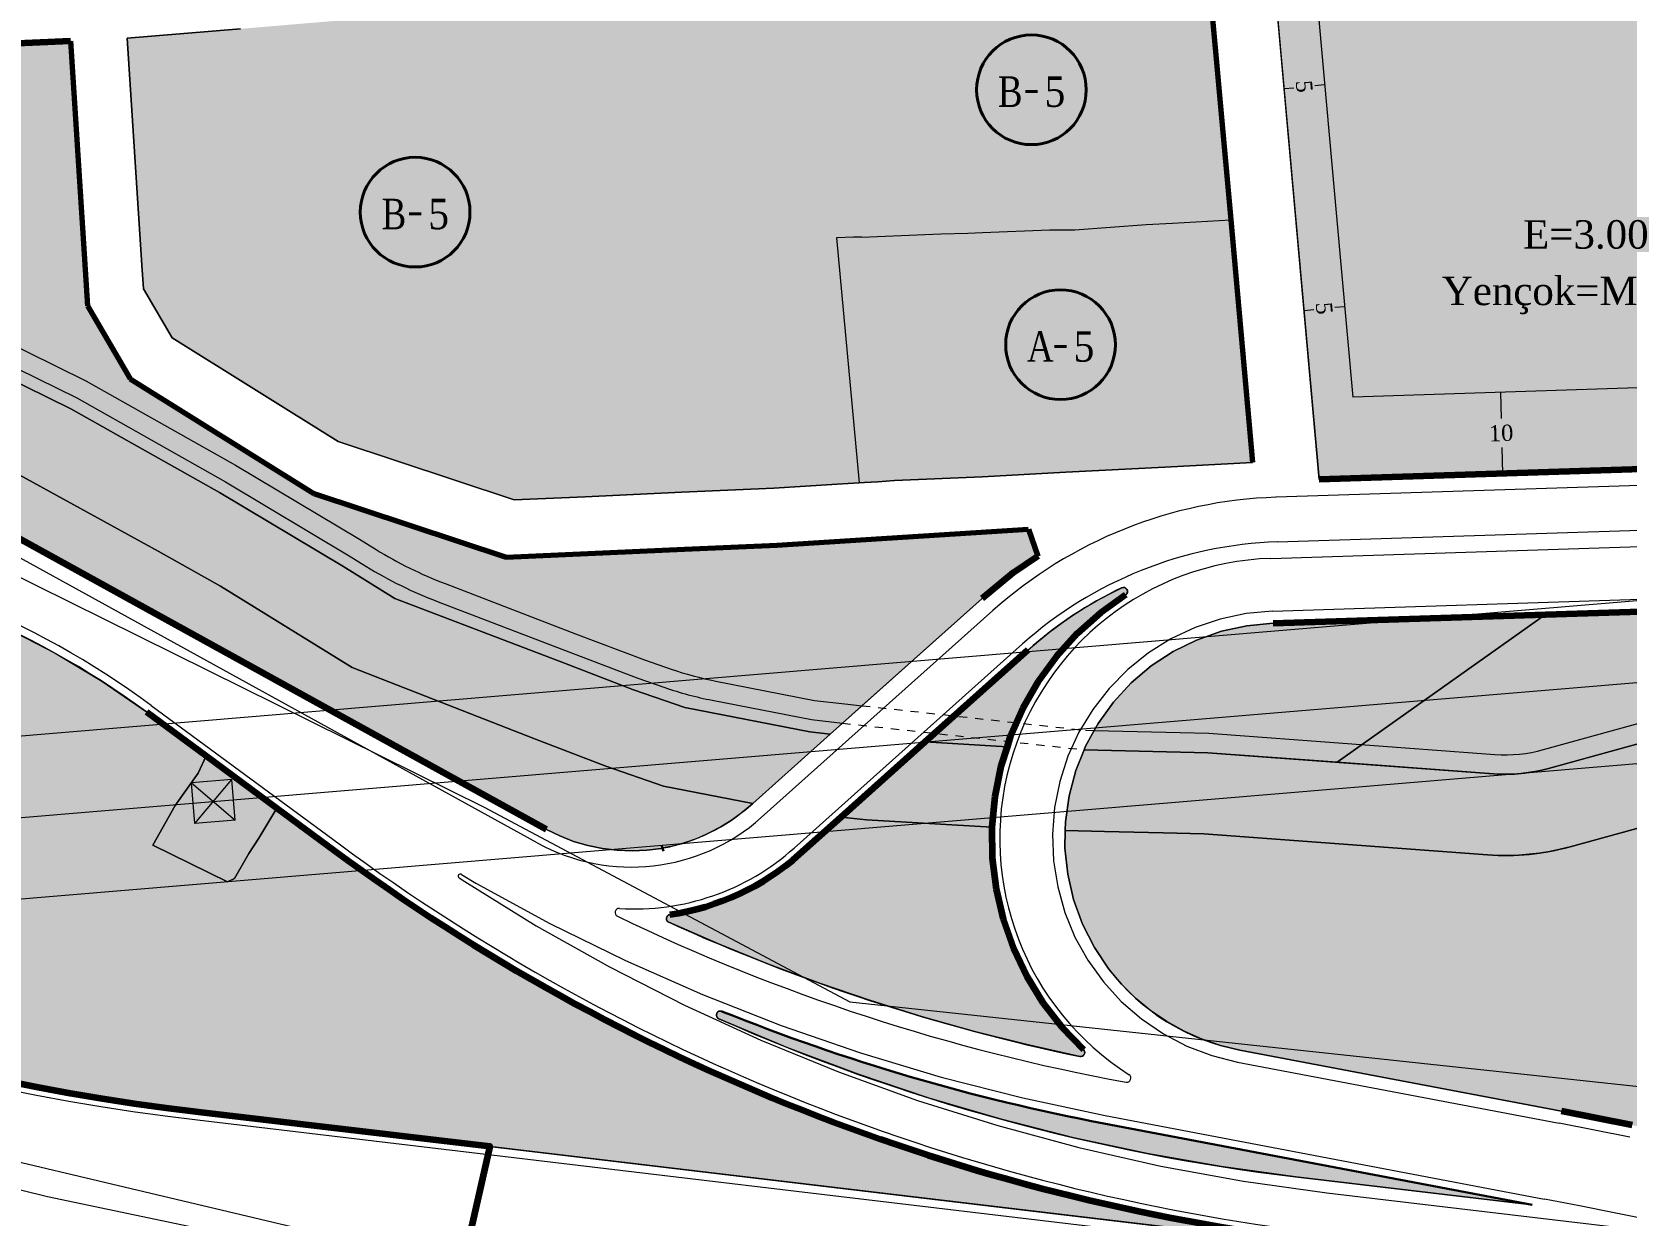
# Model space of a CAD drawing. Header units: metres. Extents: x 575880 to 576669, y 4390634 to 4391284.
# Drawn here: x 576373.2 to 576569.5, y 4391057.1 to 4391202.7 of the extents above; entities that cross this region are included whole.
import ezdxf

# ---------------------------------------------------------------- set-up
doc = ezdxf.new("R2010")
doc.units = ezdxf.units.M
for name, color, linetype, lineweight in [('B_ADAKENARI', 5, 'Continuous', 0), ('B_BISIKLET', 1, 'Continuous', 0), ('B_HAT_KADEME', 18, 'Continuous', 0), ('HAT_HAVAI', 9, 'Continuous', 0), ('KALDIRIM', 21, 'Continuous', 0), ('PL_KONUT_TICARET', 33, 'Continuous', 0), ('PL_PARK', 97, 'Continuous', 0), ('PL_PASIF_YESIL', 93, 'Continuous', 0), ('PL_SU_YUZEYI', 151, 'Continuous', 0), ('PL_TEKNIK_ALTYAPI', 9, 'Continuous', 0), ('PROJE_ALAN_SINIRI', 30, 'Continuous', 90), ('ROL_CEPHE', 1, 'Continuous', 0), ('SEMBOL', 18, 'Continuous', 0), ('SM_YUKSEKLIK', 18, 'Continuous', 0), ('SNR_MAHALLE', 18, 'Continuous', 0), ('SNR_SAGLIKLASTIRMA', 152, 'Continuous', 0), ('SNR_YAPIYAK', 18, 'Continuous', 0), ('TLFRK_B_DIREK', 6, 'Continuous', 0), ('TLFRK_B_TAMPON', 72, 'Continuous', 0)]:
    doc.layers.add(name, color=color, linetype=linetype, lineweight=lineweight)
doc.styles.get("Standard").update_dxf_attribs({"font": 'times.ttf'})

msp = doc.modelspace()

# ---------------------------------------------------------------- hatches: boundary and pattern name
at = {"layer": 'PL_KONUT_TICARET'}
for points in [[(576602.77, 4391212.59), (576595.16, 4391154.61), (576589.52, 4391149.49), (576531.69, 4391147.61), (576525.46, 4391216.84), (576600.43, 4391224.5)], [(576520.78, 4391179.58), (576523.47, 4391149.69), (576512.66, 4391149.12), (576500.48, 4391148.52), (576490.19, 4391147.93), (576479.39, 4391147.48), (576477.32, 4391147.34), (576475.71, 4391147.25), (576475.03, 4391147.2), (576472.33, 4391147.03), (576464.55, 4391146.54), (576453.22, 4391146.04), (576441.32, 4391145.49), (576432.56, 4391145.11), (576410.92, 4391152.29), (576390.48, 4391165.05), (576386.94, 4391171.08), (576386.75, 4391173.98), (576384.92, 4391201.92), (576398.86, 4391203.08), (576408.73, 4391203.91), (576418.9, 4391204.75), (576433.47, 4391205.97), (576468.14, 4391210.76), (576471.02, 4391211.15), (576473.1, 4391211.5), (576517.5, 4391216.03)]]:
    msp.add_hatch(color=256, dxfattribs=at).paths.add_polyline_path(points)
at = {"layer": 'PL_PARK'}
for points in [[(576380.06, 4391168.97), (576385.31, 4391160.02), (576407.92, 4391145.9), (576431.58, 4391138.06), (576441.64, 4391138.5), (576453.54, 4391139.05), (576464.93, 4391139.55), (576495.88, 4391141.5), (576497.02, 4391138.17), (576494.01, 4391136.12), (576490.17, 4391132.97), (576471.49, 4391116.29), (576468.95, 4391116.57), (576453.57, 4391119.57), (576447.27, 4391121.74), (576438.75, 4391125), (576417.88, 4391132.99), (576411.49, 4391136.93), (576396.29, 4391146.01), (576378.01, 4391156.33), (576349.71, 4391170.22), (576330.75, 4391175.58), (576323.53, 4391176.94), (576317.76, 4391177.71), (576309.48, 4391177.44), (576300.38, 4391175.54), (576288.05, 4391170.64), (576272.06, 4391161.93), (576238.42, 4391166.28), (576237.92, 4391172.49), (576277.73, 4391184.36), (576279.02, 4391184.74), (576287.27, 4391187.19), (576314.95, 4391194.41), (576316.54, 4391194.81), (576318.14, 4391195.19), (576319.75, 4391195.54), (576321.36, 4391195.88), (576322.98, 4391196.18), (576324.6, 4391196.46), (576326.23, 4391196.72), (576327.86, 4391196.95), (576342.35, 4391198.9), (576363.31, 4391200.95), (576377.93, 4391201.61)], [(576321.94, 4391167.07), (576328.45, 4391165.83), (576346.12, 4391160.84), (576369.62, 4391149.31), (576388.76, 4391138.78), (576396.41, 4391134.47), (576412.64, 4391124.47), (576435.18, 4391115.65), (576443.85, 4391112.34), (576450.97, 4391109.89), (576461.94, 4391107.75), (576461.65, 4391107.5), (576460.5, 4391106.54), (576459.28, 4391105.65), (576458, 4391104.86), (576456.67, 4391104.15), (576455.3, 4391103.53), (576453.89, 4391103.01), (576452.44, 4391102.59), (576450.97, 4391102.27), (576450.72, 4391102.22), (576448.9, 4391101.99), (576447.08, 4391101.91), (576445.25, 4391101.98), (576443.44, 4391102.2), (576441.65, 4391102.57), (576439.89, 4391103.08), (576438.19, 4391103.75), (576436.55, 4391104.55), (576436.54, 4391104.55), (576367.93, 4391142.35), (576363.67, 4391144.57), (576359.31, 4391146.58), (576354.86, 4391148.39), (576350.33, 4391149.99), (576345.73, 4391151.38), (576341.07, 4391152.55), (576336.37, 4391153.49), (576331.62, 4391154.22), (576288.95, 4391159.74), (576292.31, 4391161.57), (576303.27, 4391165.93), (576310.67, 4391167.48), (576317.26, 4391167.69)], [(576328.48, 4391139.94), (576330.81, 4391139.71), (576338.13, 4391138.76), (576344.74, 4391137.69), (576351.26, 4391136.21), (576357.68, 4391134.31), (576363.97, 4391132.01), (576370.1, 4391129.32), (576376.05, 4391126.25), (576381.79, 4391122.81), (576387.3, 4391119.01), (576394.64, 4391113.59), (576393.67, 4391111.46), (576390.85, 4391107.49), (576388.09, 4391102.62), (576397.28, 4391098.08), (576398.16, 4391098.49), (576399.9, 4391101.57), (576401.13, 4391103.49), (576403.35, 4391107.17), (576410.42, 4391101.95), (576418.72, 4391096.09), (576427.24, 4391090.55), (576435.98, 4391085.36), (576444.91, 4391080.53), (576454.03, 4391076.05), (576463.33, 4391071.94), (576472.77, 4391068.2), (576482.36, 4391064.83), (576492.08, 4391061.86), (576501.9, 4391059.27), (576511.82, 4391057.07), (576521.83, 4391055.27), (576531.89, 4391053.87), (576561.18, 4391050.39), (576561.23, 4391050.38), (576561.27, 4391050.36), (576561.31, 4391050.33), (576561.35, 4391050.3), (576561.37, 4391050.26), (576561.39, 4391050.21), (576561.4, 4391050.16), (576561.4, 4391050.11), (576561.39, 4391050.06), (576561.37, 4391050.02), (576561.34, 4391049.98), (576561.3, 4391049.95), (576561.26, 4391049.92), (576561.22, 4391049.9), (576561.17, 4391049.89), (576561.12, 4391049.89), (576393.72, 4391069.81), (576389.74, 4391070.29), (576385.79, 4391070.82), (576381.84, 4391071.43), (576377.9, 4391072.09), (576373.98, 4391072.82), (576370.06, 4391073.61), (576366.16, 4391074.47), (576362.27, 4391075.38), (576332.35, 4391082.7), (576321.52, 4391085.35), (576318.9, 4391086.08), (576316.36, 4391086.99), (576313.89, 4391088.08), (576311.5, 4391089.34), (576309.21, 4391090.76), (576307.02, 4391092.34), (576304.95, 4391094.07), (576304.31, 4391094.69), (576302.01, 4391097.02), (576300.04, 4391099.63), (576298.41, 4391102.47), (576297.17, 4391105.49), (576296.31, 4391108.65), (576295.87, 4391111.89), (576295.85, 4391115.16), (576296.25, 4391118.4), (576297.05, 4391121.57), (576298.26, 4391124.61), (576299.85, 4391127.47), (576301.79, 4391130.1), (576304.05, 4391132.46), (576306.59, 4391134.52), (576309.37, 4391136.23), (576312.36, 4391137.57), (576314.58, 4391138.33), (576316.84, 4391138.95), (576319.13, 4391139.43), (576321.45, 4391139.77), (576323.79, 4391139.97), (576326.13, 4391140.02)]]:
    msp.add_hatch(color=256, dxfattribs=at).paths.add_polyline_path(points)
at = {"layer": 'PL_PASIF_YESIL'}
for points in [[(576507.73, 4391134.31), (576507.84, 4391134.26), (576507.94, 4391134.18), (576508.01, 4391134.07), (576508.06, 4391133.96), (576508.07, 4391133.83), (576508.06, 4391133.71), (576508.01, 4391133.59), (576507.94, 4391133.49), (576507.84, 4391133.41), (576504.74, 4391131.2), (576501.89, 4391128.67), (576499.32, 4391125.85), (576497.08, 4391122.76), (576495.18, 4391119.46), (576493.64, 4391115.97), (576493.25, 4391114.73), (576483.17, 4391115.32), (576495.84, 4391126.64), (576497.15, 4391127.77), (576498.5, 4391128.85), (576499.9, 4391129.89), (576501.32, 4391130.87), (576502.79, 4391131.81), (576504.28, 4391132.69), (576505.81, 4391133.51), (576507.36, 4391134.28), (576507.48, 4391134.32), (576507.6, 4391134.33)], [(576533.9, 4391112.81), (576517.95, 4391113.99), (576502.73, 4391114.35), (576502.91, 4391114.78), (576503.97, 4391116.72), (576504.46, 4391117.6), (576506.35, 4391120.22), (576508.54, 4391122.58), (576511, 4391124.67), (576513.7, 4391126.43), (576516.59, 4391127.86), (576519.63, 4391128.93), (576522.78, 4391129.61), (576525.99, 4391129.92), (576559.52, 4391131)], [(576586.22, 4391070.69), (576586.12, 4391070.03), (576585.98, 4391069.37), (576585.82, 4391068.72), (576585.62, 4391068.08), (576585.41, 4391067.45), (576585.16, 4391066.82), (576584.89, 4391066.21), (576584.6, 4391065.61), (576584.35, 4391065.15), (576583.22, 4391065.4), (576578.88, 4391066.34), (576574.54, 4391067.26), (576570.2, 4391068.16), (576565.84, 4391069.02), (576561.49, 4391069.86), (576521.9, 4391077.4), (576519.54, 4391077.96), (576517.25, 4391078.73), (576515.04, 4391079.71), (576512.92, 4391080.89), (576510.92, 4391082.25), (576509.06, 4391083.79), (576507.34, 4391085.5), (576505.78, 4391087.35), (576504, 4391090), (576502.54, 4391092.88), (576501.44, 4391095.91), (576500.72, 4391099.05), (576500.38, 4391102.26), (576500.41, 4391104.4), (576505.26, 4391104.29), (576512.46, 4391104.11), (576517.46, 4391103.99), (576552.4, 4391101.42), (576553.69, 4391101.36), (576554.97, 4391101.34), (576556.25, 4391101.39), (576557.53, 4391101.49), (576558.8, 4391101.64), (576560.07, 4391101.84), (576561.33, 4391102.1), (576562.57, 4391102.42), (576591.94, 4391110.5)], [(576475.96, 4391105.72), (576491.38, 4391104.82), (576491.38, 4391104.81), (576491.43, 4391101), (576491.9, 4391097.21), (576492.77, 4391093.5), (576494.03, 4391089.9), (576495.67, 4391086.46), (576497.67, 4391083.22), (576500, 4391080.2), (576502.65, 4391077.46), (576502.73, 4391077.36), (576502.79, 4391077.24), (576502.81, 4391077.11), (576502.8, 4391076.98), (576502.75, 4391076.86), (576502.68, 4391076.76), (576502.58, 4391076.67), (576502.46, 4391076.62), (576502.33, 4391076.59), (576502.21, 4391076.6), (576495.7, 4391078.06), (576489.23, 4391079.69), (576482.82, 4391081.5), (576476.45, 4391083.48), (576470.14, 4391085.63), (576463.89, 4391087.96), (576457.71, 4391090.46), (576451.6, 4391093.12), (576451.49, 4391093.19), (576451.4, 4391093.28), (576451.34, 4391093.39), (576451.31, 4391093.52), (576451.31, 4391093.65), (576451.35, 4391093.77), (576451.41, 4391093.88), (576451.5, 4391093.97), (576451.61, 4391094.04), (576451.74, 4391094.07), (576453.93, 4391094.47), (576456.1, 4391095.03), (576458.21, 4391095.74), (576460.27, 4391096.61), (576462.26, 4391097.63), (576464.17, 4391098.79), (576465.99, 4391100.09), (576467.71, 4391101.51), (576472.82, 4391106.07)], [(576458.15, 4391082.16), (576463.87, 4391079.94), (576469.64, 4391077.86), (576475.46, 4391075.92), (576481.32, 4391074.12), (576487.22, 4391072.46), (576493.17, 4391070.95), (576499.15, 4391069.59), (576505.16, 4391068.37), (576557.88, 4391058.34), (576528.76, 4391061.8), (576519.61, 4391063.06), (576510.51, 4391064.66), (576501.49, 4391066.6), (576492.54, 4391068.87), (576483.68, 4391071.48), (576474.92, 4391074.41), (576466.28, 4391077.67), (576457.76, 4391081.24), (576457.65, 4391081.31), (576457.56, 4391081.4), (576457.5, 4391081.52), (576457.47, 4391081.64), (576457.47, 4391081.77), (576457.51, 4391081.9), (576457.57, 4391082.01), (576457.66, 4391082.1), (576457.77, 4391082.16), (576457.9, 4391082.2), (576458.03, 4391082.2)]]:
    msp.add_hatch(color=256, dxfattribs=at).paths.add_polyline_path(points)
at = {"layer": 'PL_SU_YUZEYI'}
for points in [[(576323.53, 4391176.94), (576330.75, 4391175.58), (576349.71, 4391170.22), (576378.01, 4391156.33), (576396.29, 4391146.01), (576411.49, 4391136.93), (576417.88, 4391132.99), (576438.75, 4391125), (576447.27, 4391121.74), (576453.57, 4391119.57), (576468.95, 4391116.57), (576471.49, 4391116.29), (576461.94, 4391107.75), (576450.97, 4391109.89), (576443.85, 4391112.34), (576435.18, 4391115.65), (576412.64, 4391124.47), (576396.41, 4391134.47), (576388.76, 4391138.78), (576369.62, 4391149.31), (576346.12, 4391160.84), (576328.45, 4391165.83), (576321.94, 4391167.07), (576317.26, 4391167.69), (576310.67, 4391167.48), (576303.27, 4391165.93), (576292.31, 4391161.57), (576288.95, 4391159.74), (576272.06, 4391161.93), (576288.05, 4391170.64), (576300.38, 4391175.54), (576309.48, 4391177.44), (576317.76, 4391177.71)], [(576591.73, 4391118.54), (576592.23, 4391115.49), (576592.19, 4391112.3), (576591.94, 4391110.5), (576562.57, 4391102.42), (576561.33, 4391102.1), (576560.07, 4391101.84), (576558.8, 4391101.64), (576557.53, 4391101.49), (576556.25, 4391101.39), (576554.97, 4391101.34), (576553.69, 4391101.36), (576552.4, 4391101.42), (576517.46, 4391103.99), (576512.46, 4391104.11), (576505.26, 4391104.29), (576500.41, 4391104.4), (576500.43, 4391105.48), (576500.88, 4391108.67), (576501.7, 4391111.79), (576502.73, 4391114.35), (576517.95, 4391113.99), (576553.14, 4391111.4), (576553.99, 4391111.35), (576554.85, 4391111.34), (576555.7, 4391111.37), (576556.56, 4391111.44), (576557.4, 4391111.54), (576558.25, 4391111.68), (576559.09, 4391111.85), (576559.91, 4391112.06), (576591, 4391120.62)], [(576493.25, 4391114.73), (576492.49, 4391112.34), (576491.73, 4391108.6), (576491.38, 4391104.82), (576475.96, 4391105.72), (576472.82, 4391106.07), (576483.17, 4391115.32)]]:
    msp.add_hatch(color=256, dxfattribs=at).paths.add_polyline_path(points)
at = {"layer": 'PL_TEKNIK_ALTYAPI'}
for points in [[(576576.82, 4391131.45), (576579.69, 4391130.92), (576582.45, 4391129.89), (576585.01, 4391128.38), (576587.29, 4391126.43), (576589.21, 4391124.1), (576589.93, 4391122.81), (576590.7, 4391121.44), (576591, 4391120.62), (576559.91, 4391112.06), (576559.09, 4391111.85), (576558.25, 4391111.68), (576557.4, 4391111.54), (576556.56, 4391111.44), (576555.7, 4391111.37), (576554.85, 4391111.34), (576553.99, 4391111.35), (576553.14, 4391111.4), (576533.9, 4391112.81), (576559.52, 4391131), (576573.84, 4391131.47)], [(576403.35, 4391107.17), (576401.13, 4391103.49), (576399.9, 4391101.57), (576398.16, 4391098.49), (576397.28, 4391098.08), (576388.09, 4391102.62), (576390.85, 4391107.49), (576393.67, 4391111.46), (576394.64, 4391113.59)]]:
    msp.add_hatch(color=256, dxfattribs=at).paths.add_polyline_path(points)

# ---------------------------------------------------------------- linework, layer by layer
at = {"layer": 'B_ADAKENARI', "lineweight": 0}
for p, q in [((576525.46, 4391216.84), (576528.82, 4391179.55)), ((576398.86, 4391203.08), (576384.92, 4391201.92)), ((576384.92, 4391201.92), (576386.75, 4391173.98)), ((576528.82, 4391179.55), (576531.69, 4391147.61)), ((576386.75, 4391173.98), (576386.94, 4391171.08)), ((576386.94, 4391171.08), (576390.48, 4391165.05)), ((576390.48, 4391165.05), (576410.92, 4391152.29)), ((576410.92, 4391152.29), (576432.56, 4391145.11)), ((576479.39, 4391147.48), (576490.19, 4391147.93)), ((576490.19, 4391147.93), (576500.48, 4391148.52)), ((576500.48, 4391148.52), (576512.66, 4391149.12)), ((576512.66, 4391149.12), (576523.47, 4391149.69)), ((576441.32, 4391145.49), (576453.22, 4391146.04)), ((576453.22, 4391146.04), (576464.55, 4391146.54)), ((576464.55, 4391146.54), (576472.33, 4391147.03)), ((576472.33, 4391147.03), (576475.03, 4391147.2)), ((576475.03, 4391147.2), (576475.71, 4391147.25)), ((576475.71, 4391147.25), (576477.32, 4391147.34)), ((576477.32, 4391147.34), (576479.39, 4391147.48)), ((576432.56, 4391145.11), (576441.32, 4391145.49)), ((576475.39, 4391119.77), (576490.17, 4391132.97)), ((576519.63, 4391128.93), (576516.59, 4391127.86)), ((576522.78, 4391129.61), (576519.63, 4391128.93)), ((576525.99, 4391129.92), (576522.78, 4391129.61)), ((576513.7, 4391126.43), (576511, 4391124.67)), ((576516.59, 4391127.86), (576513.7, 4391126.43)), ((576511, 4391124.67), (576508.54, 4391122.58)), ((576508.54, 4391122.58), (576506.35, 4391120.22)), ((576472.99, 4391117.63), (576475.39, 4391119.77)), ((576506.35, 4391120.22), (576504.46, 4391117.6)), ((576471.49, 4391116.29), (576472.99, 4391117.63)), ((576503.97, 4391116.72), (576502.91, 4391114.78)), ((576504.46, 4391117.6), (576503.97, 4391116.72)), ((576461.94, 4391107.75), (576471.49, 4391116.29)), ((576502.91, 4391114.78), (576502.73, 4391114.35)), ((576502.73, 4391114.35), (576501.7, 4391111.79)), ((576501.7, 4391111.79), (576500.88, 4391108.67)), ((576500.88, 4391108.67), (576500.43, 4391105.48)), ((576461.65, 4391107.5), (576461.94, 4391107.75)), ((576500.43, 4391105.48), (576500.41, 4391104.4)), ((576436.55, 4391104.55), (576438.19, 4391103.75)), ((576438.19, 4391103.75), (576439.89, 4391103.08)), ((576439.89, 4391103.08), (576441.65, 4391102.57)), ((576500.41, 4391104.4), (576500.38, 4391102.26)), ((576441.65, 4391102.57), (576443.44, 4391102.2)), ((576443.44, 4391102.2), (576445.25, 4391101.98)), ((576445.25, 4391101.98), (576447.08, 4391101.91)), ((576447.08, 4391101.91), (576448.9, 4391101.99)), ((576448.9, 4391101.99), (576450.72, 4391102.22)), ((576500.38, 4391102.26), (576500.72, 4391099.05)), ((576500.72, 4391099.05), (576501.44, 4391095.91)), ((576501.44, 4391095.91), (576502.54, 4391092.88)), ((576502.54, 4391092.88), (576504, 4391090)), ((576504, 4391090), (576505.78, 4391087.35)), ((576521.9, 4391077.4), (576561.49, 4391069.86)), ((576370.06, 4391073.61), (576373.98, 4391072.82)), ((576373.98, 4391072.82), (576377.9, 4391072.09)), ((576377.9, 4391072.09), (576381.84, 4391071.43)), ((576381.84, 4391071.43), (576385.79, 4391070.82)), ((576385.79, 4391070.82), (576389.74, 4391070.29)), ((576389.74, 4391070.29), (576393.72, 4391069.81)), ((576393.72, 4391069.81), (576561.12, 4391049.89)), ((576528.76, 4391061.8), (576557.88, 4391058.34))]:
    msp.add_line(p, q, dxfattribs=at)
at = {"layer": 'B_ADAKENARI', "lineweight": 70}
for p, q in [((576517.5, 4391216.03), (576520.78, 4391179.58)), ((576377.93, 4391201.61), (576380.06, 4391168.97)), ((576520.78, 4391179.58), (576523.47, 4391149.69)), ((576380.06, 4391168.97), (576385.31, 4391160.02)), ((576385.31, 4391160.02), (576407.92, 4391145.9)), ((576407.92, 4391145.9), (576431.58, 4391138.06)), ((576464.93, 4391139.55), (576495.88, 4391141.5)), ((576495.88, 4391141.5), (576497.02, 4391138.17)), ((576431.58, 4391138.06), (576441.64, 4391138.5)), ((576441.64, 4391138.5), (576453.54, 4391139.05)), ((576453.54, 4391139.05), (576464.93, 4391139.55))]:
    msp.add_line(p, q, dxfattribs=at)
at = {"layer": 'B_ADAKENARI', "lineweight": 158}
for p, q in [((576363.31, 4391200.95), (576377.93, 4391201.61)), ((576572.73, 4391148.94), (576531.69, 4391147.61)), ((576525.99, 4391129.92), (576559.52, 4391131)), ((576559.52, 4391131), (576573.84, 4391131.47))]:
    msp.add_line(p, q, dxfattribs=at)
at = {"layer": 'B_ADAKENARI', "lineweight": 120}
for p, q in [((576436.54, 4391104.55), (576367.93, 4391142.35)), ((576387.3, 4391119.01), (576394.64, 4391113.59)), ((576394.64, 4391113.59), (576403.35, 4391107.17)), ((576403.35, 4391107.17), (576410.42, 4391101.95)), ((576436.55, 4391104.55), (576436.54, 4391104.55)), ((576450.97, 4391102.27), (576450.72, 4391102.22)), ((576565.84, 4391069.02), (576561.49, 4391069.86)), ((576570.2, 4391068.16), (576565.84, 4391069.02))]:
    msp.add_line(p, q, dxfattribs=at)
at = {"layer": 'B_ADAKENARI', "lineweight": 100}
for p, q in [((576497.02, 4391138.17), (576494.01, 4391136.12)), ((576494.01, 4391136.12), (576490.17, 4391132.97)), ((576507.84, 4391133.41), (576504.74, 4391131.2)), ((576504.74, 4391131.2), (576501.89, 4391128.67)), ((576501.89, 4391128.67), (576499.32, 4391125.85)), ((576483.17, 4391115.32), (576495.84, 4391126.64)), ((576499.32, 4391125.85), (576497.08, 4391122.76)), ((576497.08, 4391122.76), (576495.18, 4391119.46)), ((576495.18, 4391119.46), (576493.64, 4391115.97)), ((576472.82, 4391106.07), (576483.17, 4391115.32)), ((576493.25, 4391114.73), (576492.49, 4391112.34)), ((576493.64, 4391115.97), (576493.25, 4391114.73)), ((576492.49, 4391112.34), (576491.73, 4391108.6)), ((576491.73, 4391108.6), (576491.38, 4391104.82)), ((576467.71, 4391101.51), (576472.82, 4391106.07)), ((576491.38, 4391104.82), (576491.38, 4391104.81)), ((576491.38, 4391104.81), (576491.43, 4391101)), ((576491.43, 4391101), (576491.9, 4391097.21)), ((576491.9, 4391097.21), (576492.77, 4391093.5)), ((576492.77, 4391093.5), (576494.03, 4391089.9)), ((576494.03, 4391089.9), (576495.67, 4391086.46)), ((576495.67, 4391086.46), (576497.67, 4391083.22)), ((576497.67, 4391083.22), (576500, 4391080.2)), ((576500, 4391080.2), (576502.65, 4391077.46))]:
    msp.add_line(p, q, dxfattribs=at)
at = {"layer": 'B_ADAKENARI', "lineweight": 30}
msp.add_line((576505.16, 4391068.37), (576557.88, 4391058.34), dxfattribs=at)
at = {"layer": 'B_ADAKENARI', "lineweight": 0}
for centre, radius, start, end in [((576324.57, 4391033.95), 105.68, 53.5935, 82.6295), ((576528.14, 4391090.46), 48.5, 115.3759, 131.7728), ((576507.57, 4391133.83), 0.5, 302.376, 115.3759), ((576447, 4391123.91), 22, 280.4103, 311.7728), ((576451.81, 4391093.58), 0.5, 98.1873, 245.6614), ((576552.16, 4391315.43), 244, 245.6614, 258.1863), ((576526.85, 4391103.43), 26.5, 217.3461, 259.2288), ((576457.97, 4391081.7), 0.5, 68.0507, 246.1487), ((576558.05, 4391308.06), 248, 246.1487, 263.2176), ((576502.31, 4391077.09), 0.5, 258.1863, 47.0191)]:
    msp.add_arc(centre, radius, start, end, dxfattribs=at)
at = {"layer": 'B_ADAKENARI', "lineweight": 120}
msp.add_arc((576562.06, 4391307.59), 255.5, 233.5935, 263.2176, dxfattribs=at)
at = {"layer": 'B_ADAKENARI', "lineweight": 100}
msp.add_arc((576447.39, 4391124.26), 30.5, 278.1873, 311.7728, dxfattribs=at)
at = {"layer": 'B_ADAKENARI', "lineweight": 30}
msp.add_arc((576552.16, 4391315.43), 251.5, 248.0507, 259.2288, dxfattribs=at)
at = {"layer": 'B_BISIKLET'}
for p, q in [((576355, 4391171.96, 132.61), (576379.83, 4391159.78, 65.92)), ((576353.95, 4391169.81, 132.61), (576378.71, 4391157.66, 65.92)), ((576379.83, 4391159.78, 65.92), (576398.25, 4391149.38, 66.18)), ((576378.71, 4391157.66, 65.92), (576397.05, 4391147.31, 66.18)), ((576398.25, 4391149.38, 66.18), (576413.51, 4391140.26, 132.08)), ((576397.05, 4391147.31, 66.18), (576412.27, 4391138.21, 132.08)), ((576413.51, 4391140.26, 132.08), (576415.57, 4391138.99, 132.07)), ((576412.27, 4391138.21, 132.08), (576414.32, 4391136.95, 132.07)), ((576424.06, 4391134.8, 132.07), (576440.14, 4391128.64, 37.88)), ((576423.2, 4391132.56, 132.07), (576439.29, 4391126.4, 37.88)), ((576440.14, 4391128.64, 37.88), (576448.6, 4391125.41, 14.34)), ((576439.29, 4391126.4, 37.88), (576447.78, 4391123.15, 14.34)), ((576448.6, 4391125.41, 14.34), (576451.88, 4391124.28, 0)), ((576447.78, 4391123.15, 14.34), (576451.1, 4391122.01, 0)), ((576457.39, 4391122.8), (576469.54, 4391120.43)), ((576559.28, 4391114.37), (576589.93, 4391122.81)), ((576456.93, 4391120.44), (576469.18, 4391118.06)), ((576469.54, 4391120.43), (576473.26, 4391120.01)), ((576473.26, 4391120.01), (576475.4, 4391119.78)), ((576475.4, 4391119.78), (576476.39, 4391119.67)), ((576477.39, 4391119.56), (576478.38, 4391119.45)), ((576479.37, 4391119.34), (576480.37, 4391119.23)), ((576481.36, 4391119.12), (576482.36, 4391119.01)), ((576483.35, 4391118.9), (576484.34, 4391118.79)), ((576485.34, 4391118.68), (576486.33, 4391118.57)), ((576487.33, 4391118.46), (576488.32, 4391118.35)), ((576469.18, 4391118.06), (576472.99, 4391117.63)), ((576472.99, 4391117.63), (576473.99, 4391117.52)), ((576474.98, 4391117.41), (576475.97, 4391117.3)), ((576476.97, 4391117.19), (576477.96, 4391117.08)), ((576478.96, 4391116.97), (576479.95, 4391116.86)), ((576480.94, 4391116.75), (576481.94, 4391116.64)), ((576482.93, 4391116.53), (576483.93, 4391116.42)), ((576489.31, 4391118.24), (576490.31, 4391118.13)), ((576491.3, 4391118.02), (576492.3, 4391117.91)), ((576493.29, 4391117.8), (576494.28, 4391117.69)), ((576495.28, 4391117.58), (576496.27, 4391117.48)), ((576497.26, 4391117.37), (576498.26, 4391117.26)), ((576499.25, 4391117.15), (576500.25, 4391117.04)), ((576501.24, 4391116.93), (576502.23, 4391116.82)), ((576502.89, 4391116.75), (576503.89, 4391116.72)), ((576503.97, 4391116.72), (576518.07, 4391116.38)), ((576518.07, 4391116.38), (576553.31, 4391113.79)), ((576484.92, 4391116.31), (576485.91, 4391116.2)), ((576486.91, 4391116.09), (576487.9, 4391115.98)), ((576488.89, 4391115.87), (576489.89, 4391115.76)), ((576490.88, 4391115.65), (576491.88, 4391115.55)), ((576492.87, 4391115.44), (576493.86, 4391115.33)), ((576494.86, 4391115.22), (576495.85, 4391115.11)), ((576496.85, 4391115), (576497.84, 4391114.89)), ((576498.83, 4391114.78), (576499.83, 4391114.67)), ((576500.82, 4391114.56), (576501.82, 4391114.45))]:
    msp.add_line(p, q, dxfattribs=at)
for centre, radius, start, end in [((576442.3, 4391182.42), 50.99, 238.3913, 249.0363), ((576442.3, 4391182.42), 53.39, 238.3913, 249.0363), ((576465.21, 4391162.93), 40.88, 250.978, 258.974), ((576465.21, 4391162.93), 43.28, 250.978, 258.974), ((576554.61, 4391131.34), 17.6, 265.7918, 285.3918)]:
    msp.add_arc(centre, radius, start, end, dxfattribs=at)
at = {"layer": 'B_HAT_KADEME'}
for p, q in [((576510.37, 4391179), (576513.61, 4391179.18)), ((576513.61, 4391179.18), (576520.78, 4391179.58)), ((576474.33, 4391177.44), (576472.27, 4391177.38)), ((576472.27, 4391177.38), (576475.03, 4391147.2)), ((576474.62, 4391177.45), (576474.33, 4391177.44)), ((576475.34, 4391177.46), (576474.62, 4391177.45)), ((576475.34, 4391177.46), (576485.09, 4391177.85)), ((576485.09, 4391177.85), (576488.42, 4391177.95)), ((576488.42, 4391177.95), (576490.22, 4391178)), ((576490.22, 4391178), (576498.48, 4391178.35)), ((576498.48, 4391178.35), (576501.6, 4391178.36)), ((576501.6, 4391178.36), (576510.37, 4391179)), ((576349.71, 4391170.22, 132.61), (576378.01, 4391156.33, 65.92)), ((576378.01, 4391156.33, 65.92), (576396.29, 4391146.01, 66.18)), ((576388.76, 4391138.78, 128.74), (576369.62, 4391149.31, 132.3)), ((576396.29, 4391146.01, 66.18), (576411.49, 4391136.93, 132.08)), ((576388.76, 4391138.78, 128.74), (576396.41, 4391134.47, 132.08)), ((576411.49, 4391136.93, 132.08), (576417.88, 4391132.99, 132.07)), ((576396.41, 4391134.47, 132.08), (576412.64, 4391124.47, 132.07)), ((576417.88, 4391132.99, 132.07), (576438.75, 4391125, 37.88)), ((576559.52, 4391131, 138.3), (576533.9, 4391112.81, 138.23)), ((576412.64, 4391124.47, 132.07), (576435.18, 4391115.65, 37.88)), ((576438.75, 4391125, 37.88), (576447.27, 4391121.74, 14.34)), ((576447.27, 4391121.74, 14.34), (576453.57, 4391119.57, 0)), ((576559.91, 4391112.06), (576591, 4391120.62)), ((576453.57, 4391119.57), (576468.95, 4391116.57)), ((576468.95, 4391116.57), (576471.49, 4391116.29)), ((576435.18, 4391115.65, 37.88), (576443.85, 4391112.34, 14.34)), ((576483.17, 4391115.32), (576493.25, 4391114.73)), ((576393.67, 4391111.46), (576394.64, 4391113.59)), ((576502.73, 4391114.35), (576517.95, 4391113.99)), ((576517.95, 4391113.99), (576533.9, 4391112.81)), ((576533.9, 4391112.81), (576553.14, 4391111.4)), ((576390.85, 4391107.49), (576393.67, 4391111.46)), ((576443.85, 4391112.34, 14.34), (576450.97, 4391109.89, 0)), ((576562.57, 4391102.42), (576591.94, 4391110.5)), ((576388.09, 4391102.62), (576390.85, 4391107.49)), ((576403.35, 4391107.17), (576401.13, 4391103.49)), ((576472.82, 4391106.07), (576475.96, 4391105.72)), ((576475.96, 4391105.72), (576491.38, 4391104.82)), ((576401.13, 4391103.49), (576399.9, 4391101.57)), ((576500.41, 4391104.4), (576505.26, 4391104.29)), ((576512.46, 4391104.11), (576505.26, 4391104.29)), ((576512.46, 4391104.11), (576517.46, 4391103.99)), ((576517.46, 4391103.99), (576552.4, 4391101.42)), ((576397.28, 4391098.08), (576388.09, 4391102.62)), ((576399.9, 4391101.57), (576398.16, 4391098.49)), ((576398.16, 4391098.49), (576397.28, 4391098.08))]:
    msp.add_line(p, q, dxfattribs=at)
msp.add_polyline3d([(576450.97, 4391109.89, 0), (576461.94, 4391107.75, 0)], dxfattribs=at)
for radius in [20, 30]:
    msp.add_arc((576554.61, 4391131.34), radius, 265.7918, 285.3918, dxfattribs=at)
at = {"layer": 'HAT_HAVAI'}
msp.add_line((575893.03, 4391065.92, 186.6), (576657.38, 4391129.9, 146.74), dxfattribs=at)
at = {"layer": 'KALDIRIM'}
for p, q in [((576594.21, 4391147.64), (576526.36, 4391145.44)), ((576526.54, 4391139.94), (576597.41, 4391142.24)), ((576435.42, 4391102.89), (576366.96, 4391140.6)), ((576525.73, 4391137.91), (576577.35, 4391139.59)), ((576525.94, 4391131.41), (576573.82, 4391132.97)), ((576462.98, 4391106.01), (576491.51, 4391131.48)), ((576519.49, 4391130.44), (576516.39, 4391129.4)), ((576522.69, 4391131.12), (576519.49, 4391130.44)), ((576525.94, 4391131.41), (576522.69, 4391131.12)), ((576516.39, 4391129.4), (576513.43, 4391128)), ((576467.04, 4391102.26), (576495.17, 4391127.38)), ((576510.66, 4391126.27), (576508.11, 4391124.23)), ((576513.43, 4391128), (576510.66, 4391126.27)), ((576508.11, 4391124.23), (576505.81, 4391121.9)), ((576505.81, 4391121.9), (576503.8, 4391119.32)), ((576387.89, 4391119.81), (576411.02, 4391102.76)), ((576503.8, 4391119.32), (576502.1, 4391116.53)), ((576502.1, 4391116.53), (576500.74, 4391113.55)), ((576500.74, 4391113.55), (576499.74, 4391110.44)), ((576499.74, 4391110.44), (576499.11, 4391107.23)), ((576499.11, 4391107.23), (576498.86, 4391103.97)), ((576498.86, 4391103.97), (576498.98, 4391100.7)), ((576498.98, 4391100.7), (576499.49, 4391097.47)), ((576426.07, 4391099.02), (576427.86, 4391097.95)), ((576425.8, 4391098.6), (576426.49, 4391098.13)), ((576426.49, 4391098.13), (576435.29, 4391092.69)), ((576427.86, 4391097.95), (576436.97, 4391092.99)), ((576499.49, 4391097.47), (576500.37, 4391094.32)), ((576436.97, 4391092.99), (576446.27, 4391088.41)), ((576500.37, 4391094.32), (576501.61, 4391091.3)), ((576435.29, 4391092.69), (576444.31, 4391087.62)), ((576501.61, 4391091.3), (576503.2, 4391088.44)), ((576444.31, 4391087.62), (576453.53, 4391082.93)), ((576446.27, 4391088.41), (576455.76, 4391084.22)), ((576503.2, 4391088.44), (576505.11, 4391085.79)), ((576505.11, 4391085.79), (576507.31, 4391083.37)), ((576455.76, 4391084.22), (576465.42, 4391080.43)), ((576507.31, 4391083.37), (576509.79, 4391081.23)), ((576453.53, 4391082.93), (576462.93, 4391078.63)), ((576509.79, 4391081.23), (576512.49, 4391079.39)), ((576465.42, 4391080.43), (576475.22, 4391077.04)), ((576512.49, 4391079.39), (576515.39, 4391077.88)), ((576462.93, 4391078.63), (576472.51, 4391074.71)), ((576515.39, 4391077.88), (576518.45, 4391076.72)), ((576475.22, 4391077.04), (576485.15, 4391074.06)), ((576518.45, 4391076.72), (576521.62, 4391075.92)), ((576521.62, 4391075.92), (576561.21, 4391068.39)), ((576472.51, 4391074.71), (576482.24, 4391071.2)), ((576485.15, 4391074.06), (576495.2, 4391071.5)), ((576320.64, 4391072.69), (576375.12, 4391059.37)), ((576369.85, 4391072.63), (576373.78, 4391071.84)), ((576373.78, 4391071.84), (576377.73, 4391071.11)), ((576495.2, 4391071.5), (576505.34, 4391069.35)), ((576377.73, 4391071.11), (576381.68, 4391070.44)), ((576381.68, 4391070.44), (576385.64, 4391069.83)), ((576385.64, 4391069.83), (576389.62, 4391069.29)), ((576389.62, 4391069.29), (576393.6, 4391068.82)), ((576482.24, 4391071.2), (576492.1, 4391068.1)), ((576505.34, 4391069.35), (576559.43, 4391059.06)), ((576393.6, 4391068.82), (576561.25, 4391048.87)), ((576492.1, 4391068.1), (576502.09, 4391065.4)), ((576565.56, 4391067.55), (576561.21, 4391068.39)), ((576569.9, 4391066.69), (576565.56, 4391067.55)), ((576502.09, 4391065.4), (576512.18, 4391063.12)), ((576512.18, 4391063.12), (576522.35, 4391061.27)), ((576522.35, 4391061.27), (576532.6, 4391059.83)), ((576532.6, 4391059.83), (576568.32, 4391055.58)), ((576375.12, 4391059.37), (576399.94, 4391054.15)), ((576563.73, 4391058.23), (576559.43, 4391059.06)), ((576568.01, 4391057.37), (576563.73, 4391058.23)), ((576572.3, 4391056.49), (576568.01, 4391057.37))]:
    msp.add_line(p, q, dxfattribs=at)
for centre, radius, start, end in [((576528.14, 4391090.46), 55, 91.8603, 131.7728), ((576528.14, 4391090.46), 49.5, 91.8603, 131.7728), ((576324.57, 4391033.95), 106.68, 53.5935, 82.6295), ((576526.85, 4391103.43), 34.5, 91.8603, 237.4145), ((576447, 4391123.91), 24, 241.1498, 311.7728), ((576562.06, 4391307.59), 254.5, 233.5935, 263.2176), ((576447.39, 4391124.26), 29.5, 266.3645, 311.7728), ((576425.94, 4391098.81), 0.25, 59.0645, 235.899), ((576445.49, 4391094.32), 0.5, 86.3645, 244.2464), ((576552.16, 4391315.43), 246, 244.2464, 259.6378), ((576508, 4391073.94), 0.5, 259.6378, 57.4145)]:
    msp.add_arc(centre, radius, start, end, dxfattribs=at)
at = {"layer": 'PL_KONUT_TICARET'}
msp.add_polyline3d([(576602.77, 4391212.59, 0), (576595.16, 4391154.61, 0), (576589.52, 4391149.49, 0), (576531.69, 4391147.61, 0), (576525.46, 4391216.84, 0), (576600.43, 4391224.5, 0), (576602.77, 4391212.59, 0)], close=True, dxfattribs=at)
msp.add_polyline3d([(576517.5, 4391216.03, 0), (576520.78, 4391179.58, 0), (576520.78, 4391179.58, 0), (576523.47, 4391149.69, 0), (576512.66, 4391149.12, 0), (576500.48, 4391148.52, 0), (576490.19, 4391147.93, 0), (576479.39, 4391147.48, 0), (576477.32, 4391147.34, 0), (576475.71, 4391147.25, 0), (576475.03, 4391147.2, 0), (576472.33, 4391147.03, 0), (576464.55, 4391146.54, 0), (576453.22, 4391146.04, 0), (576441.32, 4391145.49, 0), (576432.56, 4391145.11, 0), (576410.92, 4391152.29, 0), (576390.48, 4391165.05, 0), (576386.94, 4391171.08, 0), (576386.75, 4391173.98, 0), (576384.92, 4391201.92, 0), (576398.86, 4391203.08, 0)], dxfattribs=at)
at = {"layer": 'PL_PARK'}
for points in [[(576363.31, 4391200.95, 0), (576377.93, 4391201.61, 0), (576380.06, 4391168.97, 0), (576380.06, 4391168.97, 0), (576385.31, 4391160.02, 0), (576407.92, 4391145.9, 0), (576431.58, 4391138.06, 0), (576441.64, 4391138.5, 0), (576453.54, 4391139.05, 0), (576464.93, 4391139.55, 0), (576495.88, 4391141.5, 0), (576497.02, 4391138.17, 0), (576494.01, 4391136.12, 0), (576490.17, 4391132.97, 0), (576471.49, 4391116.29, 0), (576468.95, 4391116.57, 0), (576453.57, 4391119.57, 0), (576447.27, 4391121.74, 0), (576438.75, 4391125, 0), (576417.88, 4391132.99, 0), (576411.49, 4391136.93, 0), (576396.29, 4391146.01, 0), (576378.01, 4391156.33, 0), (576349.71, 4391170.22, 0)], [(576369.62, 4391149.31, 0), (576388.76, 4391138.78, 0), (576396.41, 4391134.47, 0), (576412.64, 4391124.47, 0), (576435.18, 4391115.65, 0), (576443.85, 4391112.34, 0), (576450.97, 4391109.89, 0), (576461.94, 4391107.75, 0), (576461.65, 4391107.5, 0), (576460.5, 4391106.54, 0), (576459.28, 4391105.65, 0), (576458, 4391104.86, 0), (576456.67, 4391104.15, 0), (576455.3, 4391103.53, 0), (576453.89, 4391103.01, 0), (576452.44, 4391102.59, 0), (576450.97, 4391102.27, 0), (576450.72, 4391102.22, 0), (576448.9, 4391101.99, 0), (576447.08, 4391101.91, 0), (576445.25, 4391101.98, 0), (576443.44, 4391102.2, 0), (576441.65, 4391102.57, 0), (576439.89, 4391103.08, 0), (576438.19, 4391103.75, 0), (576436.55, 4391104.55, 0), (576436.54, 4391104.55, 0), (576367.93, 4391142.35, 0)], [(576370.1, 4391129.32, 0), (576376.05, 4391126.25, 0), (576381.79, 4391122.81, 0), (576387.3, 4391119.01, 0), (576394.64, 4391113.59, 0), (576393.67, 4391111.46, 0), (576390.85, 4391107.49, 0), (576388.09, 4391102.62, 0), (576397.28, 4391098.08, 0), (576398.16, 4391098.49, 0), (576399.9, 4391101.57, 0), (576401.13, 4391103.49, 0), (576403.35, 4391107.17, 0), (576410.42, 4391101.95, 0), (576418.72, 4391096.09, 0), (576427.24, 4391090.55, 0), (576435.98, 4391085.36, 0), (576444.91, 4391080.53, 0), (576454.03, 4391076.05, 0), (576463.33, 4391071.94, 0), (576472.77, 4391068.2, 0), (576482.36, 4391064.83, 0), (576492.08, 4391061.86, 0), (576501.9, 4391059.27, 0), (576511.82, 4391057.07, 0)], [(576561.12, 4391049.89, 0), (576393.72, 4391069.81, 0), (576389.74, 4391070.29, 0), (576385.79, 4391070.82, 0), (576381.84, 4391071.43, 0), (576377.9, 4391072.09, 0), (576373.98, 4391072.82, 0), (576370.06, 4391073.61, 0)]]:
    msp.add_polyline3d(points, dxfattribs=at)
at = {"layer": 'PL_PASIF_YESIL'}
for points in [[(576507.73, 4391134.31, 0), (576507.84, 4391134.26, 0), (576507.94, 4391134.18, 0), (576508.01, 4391134.07, 0), (576508.06, 4391133.96, 0), (576508.07, 4391133.83, 0), (576508.06, 4391133.71, 0), (576508.01, 4391133.59, 0), (576507.94, 4391133.49, 0), (576507.84, 4391133.41, 0), (576504.74, 4391131.2, 0), (576501.89, 4391128.67, 0), (576499.32, 4391125.85, 0), (576497.08, 4391122.76, 0), (576495.18, 4391119.46, 0), (576493.64, 4391115.97, 0), (576493.25, 4391114.73, 0), (576483.17, 4391115.32, 0), (576495.84, 4391126.64, 0), (576497.15, 4391127.77, 0), (576498.5, 4391128.85, 0), (576499.9, 4391129.89, 0), (576501.32, 4391130.87, 0), (576502.79, 4391131.81, 0), (576504.28, 4391132.69, 0), (576505.81, 4391133.51, 0), (576507.36, 4391134.28, 0), (576507.48, 4391134.32, 0), (576507.6, 4391134.33, 0), (576507.73, 4391134.31, 0)], [(576533.9, 4391112.81, 0), (576517.95, 4391113.99, 0), (576502.73, 4391114.35, 0), (576502.91, 4391114.78, 0), (576503.97, 4391116.72, 0), (576504.46, 4391117.6, 0), (576506.35, 4391120.22, 0), (576508.54, 4391122.58, 0), (576511, 4391124.67, 0), (576513.7, 4391126.43, 0), (576516.59, 4391127.86, 0), (576519.63, 4391128.93, 0), (576522.78, 4391129.61, 0), (576525.99, 4391129.92, 0), (576559.52, 4391131, 0), (576533.9, 4391112.81, 0)], [(576475.96, 4391105.72, 0), (576491.38, 4391104.82, 0), (576491.38, 4391104.81, 0), (576491.43, 4391101, 0), (576491.9, 4391097.21, 0), (576492.77, 4391093.5, 0), (576494.03, 4391089.9, 0), (576495.67, 4391086.46, 0), (576497.67, 4391083.22, 0), (576500, 4391080.2, 0), (576502.65, 4391077.46, 0), (576502.73, 4391077.36, 0), (576502.79, 4391077.24, 0), (576502.81, 4391077.11, 0), (576502.8, 4391076.98, 0), (576502.75, 4391076.86, 0), (576502.68, 4391076.76, 0), (576502.58, 4391076.67, 0), (576502.46, 4391076.62, 0), (576502.33, 4391076.59, 0), (576502.21, 4391076.6, 0), (576495.7, 4391078.06, 0), (576489.23, 4391079.69, 0), (576482.82, 4391081.5, 0), (576476.45, 4391083.48, 0), (576470.14, 4391085.63, 0), (576463.89, 4391087.96, 0), (576457.71, 4391090.46, 0), (576451.6, 4391093.12, 0), (576451.49, 4391093.19, 0), (576451.4, 4391093.28, 0), (576451.34, 4391093.39, 0), (576451.31, 4391093.52, 0), (576451.31, 4391093.65, 0), (576451.35, 4391093.77, 0), (576451.41, 4391093.88, 0), (576451.5, 4391093.97, 0), (576451.61, 4391094.04, 0), (576451.74, 4391094.07, 0), (576453.93, 4391094.47, 0), (576456.1, 4391095.03, 0), (576458.21, 4391095.74, 0), (576460.27, 4391096.61, 0), (576462.26, 4391097.63, 0), (576464.17, 4391098.79, 0), (576465.99, 4391100.09, 0), (576467.71, 4391101.51, 0), (576472.82, 4391106.07, 0), (576475.96, 4391105.72, 0)], [(576458.15, 4391082.16, 0), (576463.87, 4391079.94, 0), (576469.64, 4391077.86, 0), (576475.46, 4391075.92, 0), (576481.32, 4391074.12, 0), (576487.22, 4391072.46, 0), (576493.17, 4391070.95, 0), (576499.15, 4391069.59, 0), (576505.16, 4391068.37, 0), (576557.88, 4391058.34, 0), (576528.76, 4391061.8, 0), (576519.61, 4391063.06, 0), (576510.51, 4391064.66, 0), (576501.49, 4391066.6, 0), (576492.54, 4391068.87, 0), (576483.68, 4391071.48, 0), (576474.92, 4391074.41, 0), (576466.28, 4391077.67, 0), (576457.76, 4391081.24, 0), (576457.65, 4391081.31, 0), (576457.56, 4391081.4, 0), (576457.5, 4391081.52, 0), (576457.47, 4391081.64, 0), (576457.47, 4391081.77, 0), (576457.51, 4391081.9, 0), (576457.57, 4391082.01, 0), (576457.66, 4391082.1, 0), (576457.77, 4391082.16, 0), (576457.9, 4391082.2, 0), (576458.03, 4391082.2, 0), (576458.15, 4391082.16, 0)]]:
    msp.add_polyline3d(points, close=True, dxfattribs=at)
msp.add_polyline3d([(576570.2, 4391068.16, 0), (576565.84, 4391069.02, 0), (576561.49, 4391069.86, 0), (576521.9, 4391077.4, 0), (576519.54, 4391077.96, 0), (576517.25, 4391078.73, 0), (576515.04, 4391079.71, 0), (576512.92, 4391080.89, 0), (576510.92, 4391082.25, 0), (576509.06, 4391083.79, 0), (576507.34, 4391085.5, 0), (576505.78, 4391087.35, 0), (576504, 4391090, 0), (576502.54, 4391092.88, 0), (576501.44, 4391095.91, 0), (576500.72, 4391099.05, 0), (576500.38, 4391102.26, 0), (576500.41, 4391104.4, 0), (576505.26, 4391104.29, 0), (576512.46, 4391104.11, 0), (576517.46, 4391103.99, 0), (576552.4, 4391101.42, 0), (576553.69, 4391101.36, 0), (576554.97, 4391101.34, 0), (576556.25, 4391101.39, 0), (576557.53, 4391101.49, 0), (576558.8, 4391101.64, 0), (576560.07, 4391101.84, 0), (576561.33, 4391102.1, 0), (576562.57, 4391102.42, 0), (576591.94, 4391110.5, 0)], dxfattribs=at)
at = {"layer": 'PL_SU_YUZEYI'}
for points in [[(576349.71, 4391170.22, 0), (576378.01, 4391156.33, 0), (576396.29, 4391146.01, 0), (576411.49, 4391136.93, 0), (576417.88, 4391132.99, 0), (576438.75, 4391125, 0), (576447.27, 4391121.74, 0), (576453.57, 4391119.57, 0), (576468.95, 4391116.57, 0), (576471.49, 4391116.29, 0), (576461.94, 4391107.75, 0), (576450.97, 4391109.89, 0), (576443.85, 4391112.34, 0), (576435.18, 4391115.65, 0), (576412.64, 4391124.47, 0), (576396.41, 4391134.47, 0), (576388.76, 4391138.78, 0), (576369.62, 4391149.31, 0)], [(576591.94, 4391110.5, 0), (576562.57, 4391102.42, 0), (576561.33, 4391102.1, 0), (576560.07, 4391101.84, 0), (576558.8, 4391101.64, 0), (576557.53, 4391101.49, 0), (576556.25, 4391101.39, 0), (576554.97, 4391101.34, 0), (576553.69, 4391101.36, 0), (576552.4, 4391101.42, 0), (576517.46, 4391103.99, 0), (576512.46, 4391104.11, 0), (576505.26, 4391104.29, 0), (576500.41, 4391104.4, 0), (576500.43, 4391105.48, 0), (576500.88, 4391108.67, 0), (576501.7, 4391111.79, 0), (576502.73, 4391114.35, 0), (576517.95, 4391113.99, 0), (576553.14, 4391111.4, 0), (576553.99, 4391111.35, 0), (576554.85, 4391111.34, 0), (576555.7, 4391111.37, 0), (576556.56, 4391111.44, 0), (576557.4, 4391111.54, 0), (576558.25, 4391111.68, 0), (576559.09, 4391111.85, 0), (576559.91, 4391112.06, 0), (576591, 4391120.62, 0)]]:
    msp.add_polyline3d(points, dxfattribs=at)
msp.add_polyline3d([(576493.25, 4391114.73, 0), (576492.49, 4391112.34, 0), (576491.73, 4391108.6, 0), (576491.38, 4391104.82, 0), (576475.96, 4391105.72, 0), (576472.82, 4391106.07, 0), (576483.17, 4391115.32, 0), (576493.25, 4391114.73, 0)], close=True, dxfattribs=at)
at = {"layer": 'PL_TEKNIK_ALTYAPI'}
for points in [[(576576.82, 4391131.45, 0), (576579.69, 4391130.92, 0), (576582.45, 4391129.89, 0), (576585.01, 4391128.38, 0), (576587.29, 4391126.43, 0), (576589.21, 4391124.1, 0), (576589.93, 4391122.81, 0), (576590.7, 4391121.44, 0), (576591, 4391120.62, 0), (576559.91, 4391112.06, 0), (576559.09, 4391111.85, 0), (576558.25, 4391111.68, 0), (576557.4, 4391111.54, 0), (576556.56, 4391111.44, 0), (576555.7, 4391111.37, 0), (576554.85, 4391111.34, 0), (576553.99, 4391111.35, 0), (576553.14, 4391111.4, 0), (576533.9, 4391112.81, 0), (576559.52, 4391131, 0), (576573.84, 4391131.47, 0), (576576.82, 4391131.45, 0)], [(576403.35, 4391107.17, 0), (576401.13, 4391103.49, 0), (576399.9, 4391101.57, 0), (576398.16, 4391098.49, 0), (576397.28, 4391098.08, 0), (576388.09, 4391102.62, 0), (576390.85, 4391107.49, 0), (576393.67, 4391111.46, 0), (576394.64, 4391113.59, 0), (576403.35, 4391107.17, 0)]]:
    msp.add_polyline3d(points, close=True, dxfattribs=at)
at = {"layer": 'PROJE_ALAN_SINIRI'}
msp.add_polyline3d([(576370.06, 4391073.61, 0), (576373.98, 4391072.82, 0), (576377.9, 4391072.09, 0), (576381.84, 4391071.43, 0), (576385.79, 4391070.82, 0), (576389.74, 4391070.29, 0), (576393.72, 4391069.81, 0), (576429.56, 4391065.55, 0), (576424.99, 4391045.33, 0)], dxfattribs=at)
at = {"layer": 'ROL_CEPHE'}
for p, q in [((576527.36, 4391195.74), (576528.55, 4391195.84)), ((576532.34, 4391196.19), (576531.14, 4391196.08)), ((576529.82, 4391168.43), (576531.01, 4391168.53)), ((576534.8, 4391168.87), (576533.6, 4391168.77)), ((576553.98, 4391158.34), (576554.08, 4391155.14)), ((576554.3, 4391148.34), (576554.2, 4391151.54))]:
    msp.add_line(p, q, dxfattribs=at)
at = {"layer": 'SEMBOL', "lineweight": 40}
for p, q in [((576495.5, 4391195.36), (576497, 4391195.36)), ((576419.63, 4391180.3), (576421.13, 4391180.3)), ((576499.08, 4391163.99), (576500.58, 4391163.99))]:
    msp.add_line(p, q, dxfattribs=at)
for centre in [(576496.25, 4391195.58), (576420.38, 4391180.52), (576499.83, 4391164.21)]:
    msp.add_circle(centre, 6.75, dxfattribs=at)
at = {"layer": 'SNR_MAHALLE'}
msp.add_polyline3d([(576305.7, 4391168.27, 0), (576428.89, 4391107.29, 0), (576473.9, 4391083.33, 0), (576582.13, 4391071.73, 0), (576597.99, 4391080.32, 0), (576591.77, 4391020.53, 0), (576592.91, 4391017.43, 0), (576593.92, 4391014.71, 0)], dxfattribs=at)
at = {"layer": 'SNR_SAGLIKLASTIRMA'}
msp.add_polyline3d([(576197.52, 4391091.88, 139.42), (576216.41, 4391091.88, 139.17), (576233.85, 4391087.81, 139.08), (576307.97, 4391078.8, 138.81), (576332.09, 4391072.98, 138.84), (576449.81, 4391045.08, 137.67), (576538.46, 4391027.35, 135.46), (576549.51, 4391021.25, 135.36), (576556.77, 4391011.95, 135.2), (576559.1, 4391001.72, 135.06), (576556.66, 4390987.41, 135.21), (576547.59, 4390967.88, 135.54), (576535.38, 4390955.67, 135.72), (576456.21, 4390906.5, 135.45), (576373.33, 4390910.9, 135.95), (576316.17, 4390916.47, 136.65), (576319.07, 4390909.45, 136.52), (576320.04, 4390902.43, 136.42), (576317.62, 4390896.61, 136.43), (576313.26, 4390890.56, 136.42), (576220.01, 4390884.5, 137.34), (576203.29, 4390880.38, 137.35), (576152.67, 4390846.96, 139.11)], dxfattribs=at)
at = {"layer": 'SNR_YAPIYAK'}
for p, q in [((576530.88, 4391212.37), (576533.8, 4391180)), ((576533.8, 4391180), (576535.8, 4391157.75)), ((576572.15, 4391158.93), (576535.8, 4391157.75))]:
    msp.add_line(p, q, dxfattribs=at)
at = {"layer": 'TLFRK_B_DIREK'}
for p, q in [((576397.82, 4391110.69, 132.82), (576392.84, 4391110.27, 249.1)), ((576393.25, 4391105.29, 249.1), (576397.82, 4391110.69, 249.18)), ((576398.24, 4391105.7, 249.1), (576397.82, 4391110.69, 249.18)), ((576392.84, 4391110.27, 249.18), (576398.24, 4391105.7, 249.1)), ((576393.25, 4391105.29, 249.1), (576392.84, 4391110.27, 249.18)), ((576398.24, 4391105.7, 132.82), (576393.25, 4391105.29, 249.1))]:
    msp.add_line(p, q, dxfattribs=at)
at = {"layer": 'TLFRK_B_TAMPON'}
for p, q in [((576657.38, 4391139.94, 146.7), (575893.03, 4391075.96, 186.56)), ((576657.38, 4391119.87, 146.79), (575893.03, 4391055.89, 186.64))]:
    msp.add_line(p, q, dxfattribs=at)

# ---------------------------------------------------------------- texts
at = {"layer": 'ROL_CEPHE'}
for s, rotation, p in [('5', 275.1483, (576528.78, 4391196.66)), ('5', 275.1483, (576531.24, 4391169.35)), ('10', 361.8603, (576552.59, 4391152.29))]:
    msp.add_text(s, height=2, rotation=rotation, dxfattribs=at).set_placement(p)
at = {"layer": 'SEMBOL'}
for s, width, p in [('B', 0.8, (576492.13, 4391193.48)), ('5', 0.9, (576497.87, 4391193.48)), ('B', 0.8, (576416.26, 4391178.42)), ('5', 0.9, (576422, 4391178.42)), ('A', 0.8, (576495.71, 4391162.12)), ('5', 0.9, (576501.44, 4391162.12))]:
    msp.add_text(s, height=3.75, dxfattribs=dict(at, width=width)).set_placement(p)
msp.add_text('E=3.00', height=3.5, dxfattribs=at).set_placement((576556.77, 4391176.03))
at = {"layer": 'SM_YUKSEKLIK'}
msp.add_text('Yençok=Mania', height=3.5, dxfattribs=at).set_placement((576546.77, 4391169.08))

doc.saveas('drawing.dxf')
